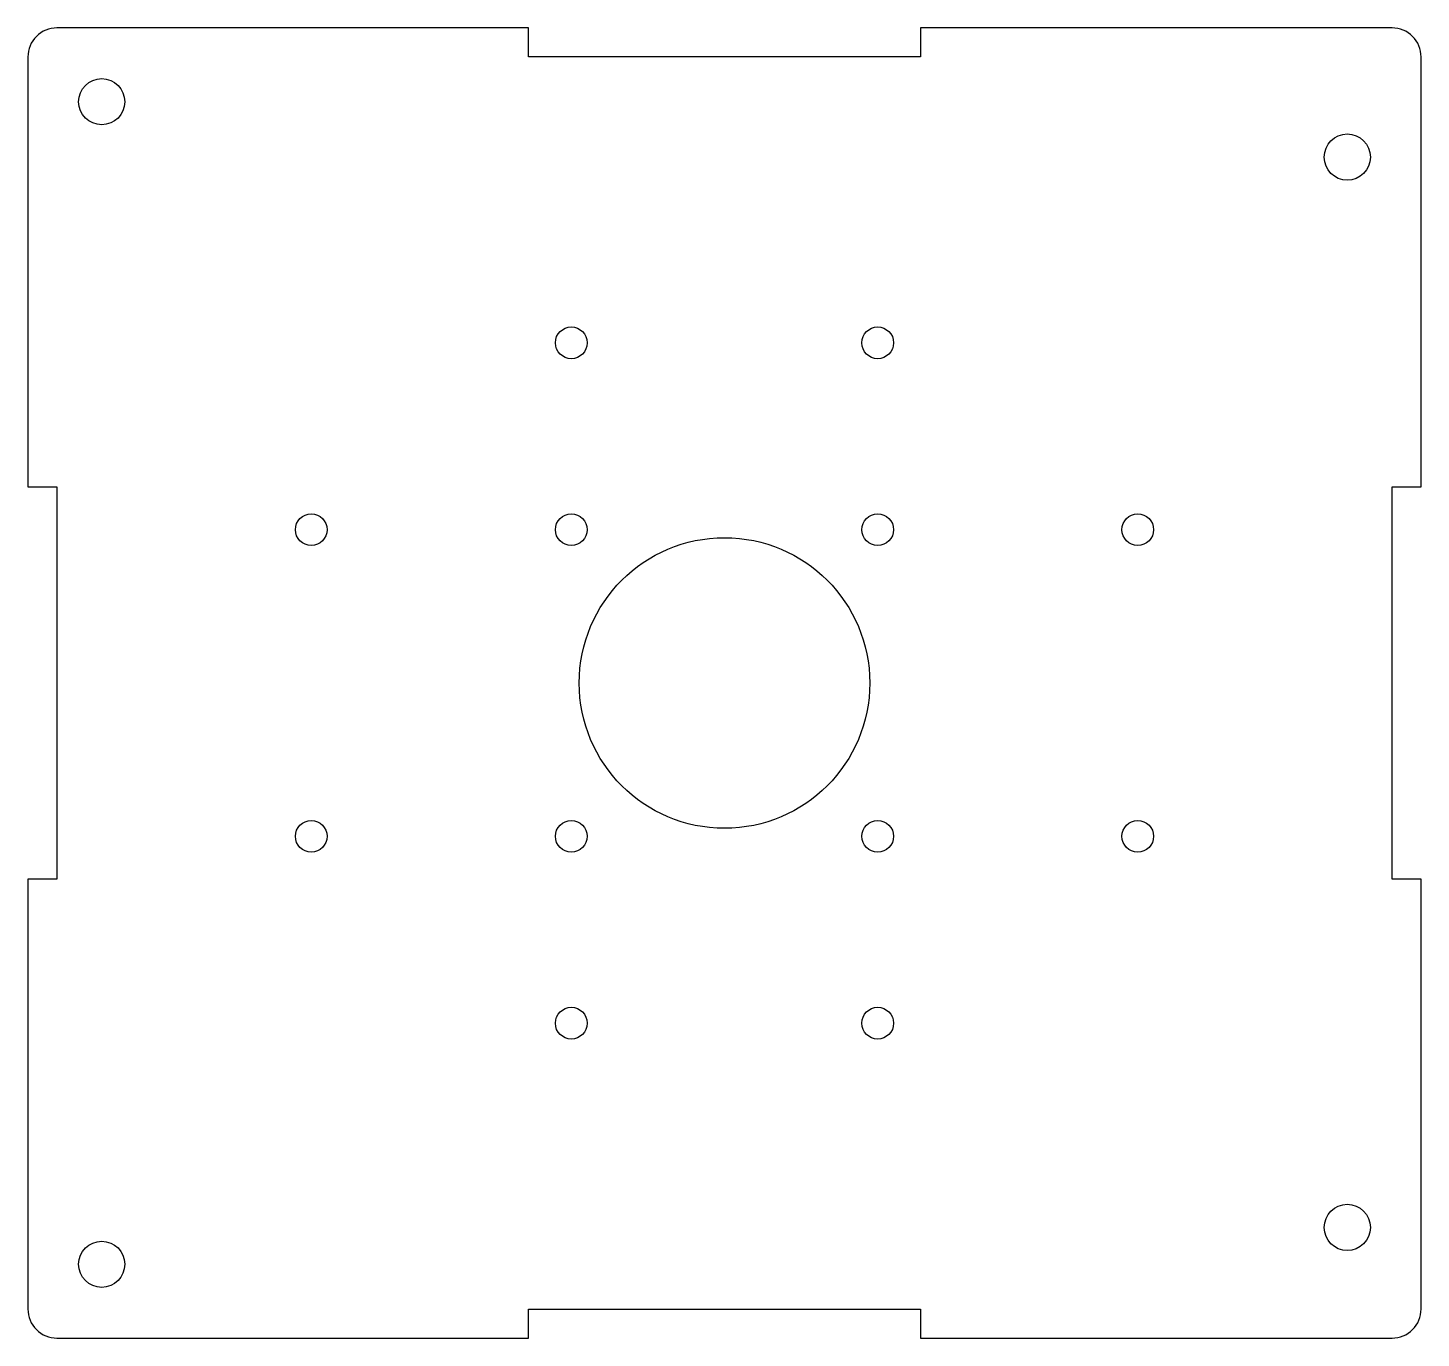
# Model space of a CAD drawing. Header units: millimetres. Extents: x -47.9 to 47.9, y -45.1 to 45.1.
import ezdxf

# ---------------------------------------------------------------- set-up
doc = ezdxf.new("R2010")
doc.units = ezdxf.units.MM
doc.layers.get('0').update_dxf_attribs({"linetype": 'CONTINUOUS'})

msp = doc.modelspace()

# ---------------------------------------------------------------- linework, layer by layer
msp.add_lwpolyline([(13.5, -43.085), (13.5, -45.085), (45.945, -45.085, 0.414214), (47.945, -43.085), (47.945, -13.5), (45.945, -13.5), (45.945, 13.5), (47.945, 13.5), (47.945, 43.085, 0.414214), (45.945, 45.085), (13.5, 45.085), (13.5, 43.085), (-13.5, 43.085), (-13.5, 45.085), (-45.945, 45.085, 0.414214), (-47.945, 43.085), (-47.945, 13.5), (-45.945, 13.5), (-45.945, -13.5), (-47.945, -13.5), (-47.945, -43.085, 0.414214), (-45.945, -45.085), (-13.5, -45.085), (-13.5, -43.085)], format="xyb", close=True)
for centre, radius in [((-42.865, 40.005), 1.59), ((42.865, 36.195), 1.59), ((-10.55, 23.41), 1.09), ((10.55, 23.41), 1.09), ((-28.445, 10.55), 1.09), ((-10.55, 10.55), 1.09), ((10.55, 10.55), 1.09), ((28.445, 10.55), 1.09), ((0, 0), 10), ((-28.445, -10.55), 1.09), ((-10.55, -10.55), 1.09), ((10.55, -10.55), 1.09), ((28.445, -10.55), 1.09), ((-10.55, -23.41), 1.09), ((10.55, -23.41), 1.09), ((42.865, -37.465), 1.59), ((-42.865, -40.005), 1.59)]:
    msp.add_circle(centre, radius)

doc.saveas('drawing.dxf')
